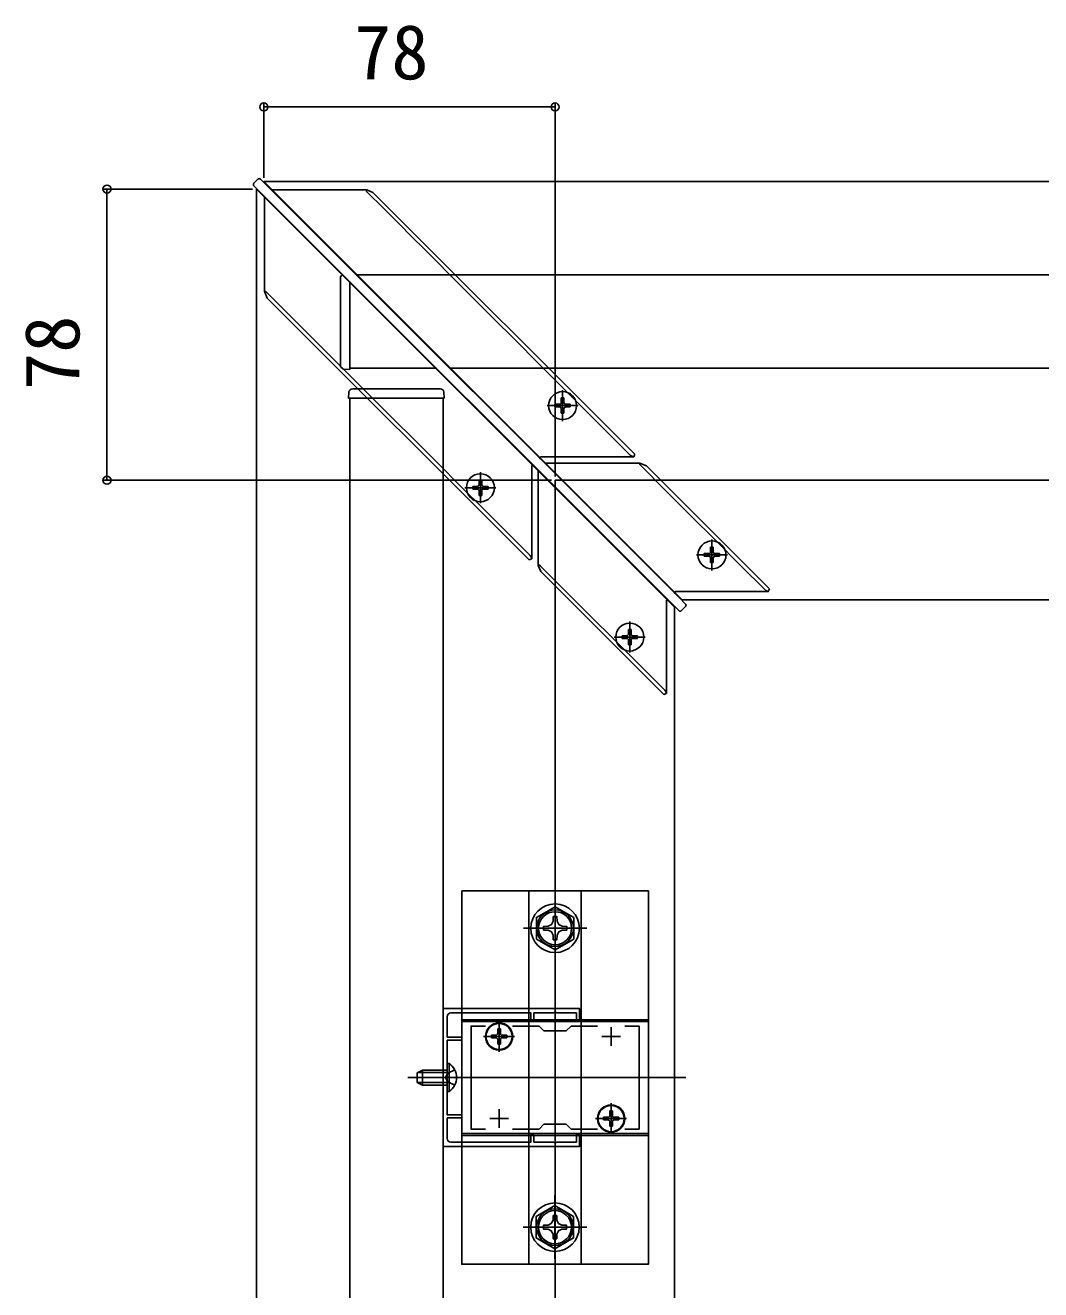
# Model space of a CAD drawing. Units: millimetres, scale not verified. Extents: x -874 to 876, y -1307 to 1301.
# Drawn here: x -48 to 223.9, y 280.4 to 619.1 of the extents above; entities that cross this region are included whole.
import ezdxf
from ezdxf.enums import TextEntityAlignment as Align

# ---------------------------------------------------------------- set-up
doc = ezdxf.new("R2010")
doc.units = ezdxf.units.MM
doc.header["$LTSCALE"] = 8
for name, color, linetype in [('0-3_YKK_11', 7, 'Continuous'), ('0-4_YKK_12', 2, 'Continuous'), ('0-5_YKK_13', 4, 'Continuous'), ('0-6_YKK_D', 6, 'Continuous'), ('0-8_YSS_K', 3, 'Continuous')]:
    doc.layers.add(name, color=color, linetype=linetype)
doc.styles.add('ＭＳ ゴシック', font='')
doc.styles.get('ＭＳ ゴシック').set_extended_font_data('MS Gothic')

msp = doc.modelspace()

# ---------------------------------------------------------------- linework, layer by layer
at = {"layer": '0-3_YKK_11'}
for p, q in [((78.9, 345.7), (78.9, 350.7)), ((108.9, 345.7), (108.9, 350.7)), ((76.4, 348.2), (81.4, 348.2)), ((106.4, 348.2), (111.4, 348.2)), ((78.9, 323.7), (78.9, 328.7)), ((108.9, 323.7), (108.9, 328.7)), ((76.4, 326.2), (81.4, 326.2)), ((106.4, 326.2), (111.4, 326.2))]:
    msp.add_line(p, q, dxfattribs=at)
for points in [[(63.9, 355.7), (63.9, 318.7), (100.4, 318.7), (100.4, 321.9), (99.6, 321.9), (99.6, 319.9), (94.358, 319.9), (94.175, 319.78), (93.625, 319.78), (93.442, 319.9), (88.2, 319.9), (88.2, 321.9), (87.4, 321.9), (87.4, 319.9), (66, 319.9)], [(66, 354.5), (87.4, 354.5), (87.4, 352.5), (88.2, 352.5), (88.2, 354.5), (93.442, 354.5), (93.625, 354.62), (94.175, 354.62), (94.358, 354.5), (99.6, 354.5), (99.6, 352.5), (100.4, 352.5), (100.4, 355.7), (63.9, 355.7)], [(65, 320.9), (65, 326.4), (68.9, 326.4), (68.9, 327.2), (65, 327.2), (65, 336.742), (64.88, 336.925), (64.88, 337.475), (65, 337.658), (65, 347.2), (68.9, 347.2), (68.9, 348), (65, 348), (65, 353.5)], [(75.267, 323.4), (71.4, 323.4), (71.4, 351), (75.267, 351)], [(82.533, 351), (89.6, 351), (90.9, 349.7), (96.9, 349.7), (98.2, 351), (105.267, 351)], [(112.533, 351), (116.4, 351), (116.4, 323.4), (112.533, 323.4)], [(105.267, 323.4), (98.2, 323.4), (96.9, 324.7), (90.9, 324.7), (89.6, 323.4), (82.533, 323.4)]]:
    msp.add_lwpolyline(points, dxfattribs=at)
msp.add_lwpolyline([(68.9, 322.2), (118.9, 322.2), (118.9, 352.2), (68.9, 352.2)], close=True, dxfattribs=at)
for centre, start, end in [((66, 353.5), 90.00001, 179.99999), ((66, 320.9), 180.00001, 269.99999)]:
    msp.add_arc(centre, 1, start, end, dxfattribs=at)
at = {"layer": '0-4_YKK_12'}
for p, q in [((15.9, 577.2), (127.9, 465.2)), ((13.9, 102.2), (13.9, 575.2)), ((13.9, 575.2), (125.9, 463.2)), ((125.9, 102.2), (125.9, 463.2)), ((128.9, 337.2), (58.9, 337.2))]:
    msp.add_line(p, q, dxfattribs=at)
for points in [[(15.9, 577.2), (478.9, 577.2), (491.4, 577.2)], [(40.668, 552.2), (488.9, 552.2), (488.9, 527.2), (65.668, 527.2)], [(62.132, 527.2), (38.9, 527.2), (38.9, 550.432)], [(127.9, 465.2), (478.9, 465.2), (491.4, 465.2)]]:
    msp.add_lwpolyline(points, dxfattribs=at)
msp.add_lwpolyline([(63.9, 519.2), (38.9, 519.2), (38.9, 122.2), (63.9, 122.2)], close=True, dxfattribs=at)
at = {"layer": '0-5_YKK_13'}
for p, q in [((13.254, 576.786), (14.314, 577.846)), ((15.018, 574.314), (13.254, 576.079)), ((15.021, 577.846), (16.786, 576.082)), ((16.786, 576.082), (127.189, 465.679)), ((125.421, 463.911), (15.018, 574.314)), ((43.384, 575), (17.868, 575)), ((43.479, 574.961), (43.384, 575)), ((43.479, 574.961), (45.091, 574.293)), ((115.225, 504.159), (45.091, 574.293)), ((36.4, 551.406), (36.4, 551.107)), ((36.4, 551.107), (36.4, 528.293)), ((38.9, 526.9), (38.9, 550.432)), ((16.139, 547.621), (16.807, 546.009)), ((86.941, 475.875), (16.807, 546.009)), ((36.4, 528.293), (36.4, 527.994)), ((37.339, 526.995), (38.9, 526.9)), ((39.694, 521.7), (39.993, 521.7)), ((39.993, 521.7), (62.807, 521.7)), ((62.807, 521.7), (63.106, 521.7)), ((38.6, 519.2), (38.695, 520.761)), ((64.2, 519.2), (38.6, 519.2)), ((64.105, 520.761), (64.2, 519.2)), ((95.55, 519.25), (96.25, 519.25)), ((95.55, 519.25), (95.55, 518.05)), ((95.9, 521.35), (95.9, 513.05)), ((96.25, 519.25), (96.25, 518.05)), ((100.05, 517.2), (91.75, 517.2)), ((93.85, 517.55), (93.85, 516.85)), ((93.85, 517.55), (95.05, 517.55)), ((93.85, 516.85), (95.05, 516.85)), ((95.55, 516.35), (95.55, 515.15)), ((95.55, 515.15), (96.25, 515.15)), ((96.25, 516.35), (96.25, 515.15)), ((96.75, 517.55), (97.95, 517.55)), ((96.75, 516.85), (97.95, 516.85)), ((97.95, 517.55), (97.95, 516.85)), ((90.143, 503.449), (114.935, 503.449)), ((116.635, 501.75), (91.118, 501.75)), ((114.943, 503.467), (115.225, 504.159)), ((116.746, 501.704), (118.345, 501.04)), ((73.9, 499.35), (73.9, 491.05)), ((87.651, 500.957), (87.651, 476.165)), ((89.35, 474.465), (89.35, 499.982)), ((151.277, 468.107), (118.345, 501.04)), ((78.05, 495.2), (69.75, 495.2)), ((71.85, 495.55), (71.85, 494.85)), ((71.85, 495.55), (73.05, 495.55)), ((71.85, 494.85), (73.05, 494.85)), ((73.55, 497.25), (74.25, 497.25)), ((73.55, 497.25), (73.55, 496.05)), ((74.25, 497.25), (74.25, 496.05)), ((74.75, 495.55), (75.95, 495.55)), ((74.75, 494.85), (75.95, 494.85)), ((75.95, 495.55), (75.95, 494.85)), ((73.55, 494.35), (73.55, 493.15)), ((73.55, 493.15), (74.25, 493.15)), ((74.25, 494.35), (74.25, 493.15)), ((135.9, 481.35), (135.9, 473.05)), ((135.55, 479.25), (136.25, 479.25)), ((135.55, 479.25), (135.55, 478.05)), ((136.25, 479.25), (136.25, 478.05)), ((87.633, 476.157), (86.941, 475.875)), ((89.396, 474.354), (90.06, 472.755)), ((140.05, 477.2), (131.75, 477.2)), ((133.85, 477.55), (133.85, 476.85)), ((133.85, 477.55), (135.05, 477.55)), ((133.85, 476.85), (135.05, 476.85)), ((135.55, 476.35), (135.55, 475.15)), ((135.55, 475.15), (136.25, 475.15)), ((136.25, 476.35), (136.25, 475.15)), ((136.75, 477.55), (137.95, 477.55)), ((136.75, 476.85), (137.95, 476.85)), ((137.95, 477.55), (137.95, 476.85)), ((150.991, 467.417), (151.277, 468.107)), ((127.189, 465.679), (128.814, 464.054)), ((127.046, 462.286), (125.421, 463.911)), ((128.814, 463.346), (127.754, 462.286)), ((113.9, 459.35), (113.9, 451.05)), ((118.05, 455.2), (109.75, 455.2)), ((111.85, 455.55), (111.85, 454.85)), ((111.85, 455.55), (113.05, 455.55)), ((111.85, 454.85), (113.05, 454.85)), ((113.55, 457.25), (114.25, 457.25)), ((113.55, 457.25), (113.55, 456.05)), ((113.55, 454.35), (113.55, 453.15)), ((114.25, 457.25), (114.25, 456.05)), ((114.25, 454.35), (114.25, 453.15)), ((114.75, 455.55), (115.95, 455.55)), ((114.75, 454.85), (115.95, 454.85)), ((115.95, 455.55), (115.95, 454.85)), ((113.55, 453.15), (114.25, 453.15)), ((93.9, 385.7), (93.9, 368.7)), ((93.377, 379.054), (93.399, 380.3)), ((102.4, 377.2), (85.4, 377.2)), ((68.9, 352.7), (68.9, 321.7)), ((118.9, 352.7), (68.9, 352.7)), ((78.9, 352.35), (78.9, 344.05)), ((78.55, 350.25), (79.25, 350.25)), ((78.55, 350.25), (78.55, 349.05)), ((79.25, 350.25), (79.25, 349.05)), ((83.05, 348.2), (74.75, 348.2)), ((76.85, 348.55), (76.85, 347.85)), ((76.85, 348.55), (78.05, 348.55)), ((76.85, 347.85), (78.05, 347.85)), ((78.55, 347.35), (78.55, 346.15)), ((78.55, 346.15), (79.25, 346.15)), ((79.25, 347.35), (79.25, 346.15)), ((79.75, 348.55), (80.95, 348.55)), ((79.75, 347.85), (80.95, 347.85)), ((80.95, 348.55), (80.95, 347.85)), ((57, 338.5), (58.4, 339.2)), ((65, 339.2), (58.4, 339.2)), ((65, 333.45), (65, 340.95)), ((70, 337.2), (54.5, 337.2)), ((57, 335.9), (57, 338.5)), ((57, 335.9), (58.4, 335.2)), ((65, 338.546), (57.091, 338.546)), ((65, 335.854), (57.091, 335.854)), ((65.509, 333.45), (65, 333.45)), ((108.9, 330.35), (108.9, 322.05)), ((113.05, 326.2), (104.75, 326.2)), ((106.85, 326.55), (106.85, 325.85)), ((106.85, 326.55), (108.05, 326.55)), ((106.85, 325.85), (108.05, 325.85)), ((108.55, 328.25), (109.25, 328.25)), ((108.55, 328.25), (108.55, 327.05)), ((108.55, 325.35), (108.55, 324.15)), ((109.25, 328.25), (109.25, 327.05)), ((109.25, 325.35), (109.25, 324.15)), ((109.75, 326.55), (110.95, 326.55)), ((109.75, 325.85), (110.95, 325.85)), ((110.95, 326.55), (110.95, 325.85)), ((108.55, 324.15), (109.25, 324.15)), ((93.859, 305.629), (93.859, 288.629)), ((93.336, 298.983), (93.358, 300.229)), ((102.359, 297.129), (85.359, 297.129))]:
    msp.add_line(p, q, dxfattribs=at)
for points in [[(16.139, 547.621), (16.1, 547.716), (16.1, 573.232)], [(43.506, 574.499), (43.411, 574.612), (43.363, 574.705), (43.347, 574.781), (43.358, 574.848), (43.4, 574.911), (43.479, 574.961)], [(43.506, 574.499), (47.992, 570.008), (52.042, 565.955), (55.654, 562.339), (58.83, 559.16), (61.96, 556.027), (65.918, 552.065), (71.814, 546.163), (77.313, 540.659), (83.166, 534.801), (89.452, 528.508), (95.458, 522.497), (101.757, 516.191), (107.992, 509.95), (114.023, 503.913)], [(16.601, 547.594), (16.488, 547.689), (16.395, 547.737), (16.319, 547.753), (16.252, 547.742), (16.189, 547.7), (16.139, 547.621)], [(16.601, 547.594), (21.092, 543.108), (25.145, 539.058), (28.761, 535.446), (31.94, 532.27), (35.073, 529.14), (39.035, 525.182), (44.937, 519.286), (50.441, 513.787), (56.299, 507.934), (62.592, 501.648), (68.603, 495.642), (74.909, 489.343), (81.15, 483.108), (87.187, 477.077)], [(116.777, 501.212), (116.678, 501.331), (116.628, 501.428), (116.612, 501.508), (116.622, 501.58), (116.665, 501.648), (116.746, 501.704)], [(116.777, 501.212), (123.579, 494.403), (130.199, 487.777), (136.853, 481.117), (143.558, 474.405), (150.112, 467.846)], [(89.888, 474.323), (89.769, 474.422), (89.672, 474.472), (89.592, 474.488), (89.52, 474.478), (89.452, 474.435), (89.396, 474.354)], [(89.888, 474.323), (96.697, 467.521), (103.323, 460.901), (109.983, 454.247), (116.695, 447.542), (123.254, 440.988)], [(123.683, 440.109), (122.993, 439.823), (90.06, 472.755)], [(123.7, 464.908), (123.7, 440.116), (123.683, 440.109)], [(126.192, 467.4), (150.984, 467.4), (150.991, 467.417)], [(93.399, 380.3), (94.401, 380.3), (94.423, 379.054)], [(92.046, 376.677), (90.8, 376.699), (90.8, 377.701), (92.046, 377.723)], [(92.046, 377.723), (92.915, 378.185), (93.377, 379.054)], [(93.377, 375.346), (92.915, 376.215), (92.046, 376.677)], [(94.423, 379.054), (94.885, 378.185), (95.754, 377.723)], [(95.754, 376.677), (94.885, 376.215), (94.423, 375.346)], [(95.754, 377.723), (97, 377.701), (97, 376.699), (95.754, 376.677)], [(94.423, 375.346), (94.401, 374.1), (93.399, 374.1), (93.377, 375.346)], [(118.9, 352.7), (118.9, 321.7), (68.9, 321.7)], [(65, 335.2), (58.4, 335.2), (58.4, 339.2)], [(67.009, 339.25), (65.154, 338.345), (64.545, 337.2)], [(65.509, 333.45), (65.509, 340.95), (65, 340.95)], [(67.009, 335.15), (65.154, 336.055), (64.545, 337.2)], [(92.005, 297.652), (92.874, 298.114), (93.336, 298.983)], [(93.358, 300.229), (94.36, 300.229), (94.382, 298.983)], [(94.382, 298.983), (94.844, 298.114), (95.713, 297.652)], [(92.005, 296.606), (90.759, 296.628), (90.759, 297.63), (92.005, 297.652)], [(93.336, 295.276), (92.874, 296.144), (92.005, 296.606)], [(94.382, 295.276), (94.36, 294.029), (93.358, 294.029), (93.336, 295.276)], [(95.713, 296.606), (94.844, 296.144), (94.382, 295.276)], [(95.713, 297.652), (96.959, 297.63), (96.959, 296.628), (95.713, 296.606)]]:
    msp.add_lwpolyline(points, dxfattribs=at)
for points in [[(68.9, 387.2), (118.9, 387.2), (118.9, 287.2), (68.9, 287.2)], [(100.9, 287.2), (100.9, 387.2), (86.9, 387.2), (86.9, 287.2)], [(98.9, 380.087), (93.9, 382.974), (88.9, 380.087), (88.9, 374.313), (93.9, 371.426), (98.9, 374.313)], [(98.859, 300.016), (93.859, 302.903), (88.859, 300.016), (88.859, 294.242), (93.859, 291.356), (98.859, 294.242)]]:
    msp.add_lwpolyline(points, close=True, dxfattribs=at)
for centre, radius in [((95.9, 517.2), 3.75), ((73.9, 495.2), 3.75), ((135.9, 477.2), 3.75), ((113.9, 455.2), 3.75), ((93.9, 377.2), 6.5), ((93.9, 377.2), 4.907), ((93.9, 377.2), 4.432), ((78.9, 348.2), 3.65), ((78.9, 348.2), 3.5), ((108.9, 326.2), 3.65), ((108.9, 326.2), 3.5), ((93.859, 297.129), 6.5), ((93.859, 297.129), 4.907), ((93.859, 297.129), 4.432)]:
    msp.add_circle(centre, radius, dxfattribs=at)
for centre, radius, start, end in [((13.607, 576.432), 0.5, 135, 225), ((14.668, 577.493), 0.5, 45, 135), ((37.4, 551.406), 1, 113.17154, 180), ((37.4, 527.994), 1, 180, 266.5), ((39.694, 520.7), 1, 90, 176.5), ((63.106, 520.7), 1, 3.5, 90), ((95.05, 518.05), 0.5, 270, 0), ((95.05, 516.35), 0.5, 0, 90), ((96.75, 518.05), 0.5, 180, 270), ((96.75, 516.35), 0.5, 90, 180), ((90.142, 503.15), 0.3, 89.93904, 224.92445), ((115.207, 505.181), 1.734, 226.96533, 261.25273), ((87.95, 500.958), 0.3, 45.07555, 180.06096), ((73.05, 496.05), 0.5, 270, 0), ((73.05, 494.35), 0.5, 0, 90), ((74.75, 496.05), 0.5, 180, 270), ((74.75, 494.35), 0.5, 90, 180), ((135.05, 478.05), 0.5, 270, 0), ((136.75, 478.05), 0.5, 180, 270), ((85.919, 475.893), 1.734, 8.74727, 43.03467), ((135.05, 476.35), 0.5, 0, 90), ((136.75, 476.35), 0.5, 90, 180), ((151.246, 469.057), 1.66, 226.87009, 261.15791), ((124, 464.908), 0.3, 45, 180), ((126.192, 467.1), 0.3, 90, 225), ((128.461, 463.7), 0.5, 315, 45), ((127.4, 462.639), 0.5, 225, 315), ((113.05, 456.05), 0.5, 270, 0), ((113.05, 454.35), 0.5, 0, 90), ((114.75, 456.05), 0.5, 180, 270), ((114.75, 454.35), 0.5, 90, 180), ((122.043, 439.854), 1.66, 8.84209, 43.12991), ((78.05, 349.05), 0.5, 270, 0), ((79.75, 349.05), 0.5, 180, 270), ((78.05, 347.35), 0.5, 0, 90), ((79.75, 347.35), 0.5, 90, 180), ((62.973, 337.2), 4.527, 304.06671, 55.93329), ((108.05, 327.05), 0.5, 270, 0), ((108.05, 325.35), 0.5, 0, 90), ((109.75, 327.05), 0.5, 180, 270), ((109.75, 325.35), 0.5, 90, 180)]:
    msp.add_arc(centre, radius, start, end, dxfattribs=at)
for centre, major_axis, ratio, start_param, end_param in [((115.142, 503.949), (0.207, 0.5), 0.00632, 3.1389747, 3.4071247), ((117.842, 501.25), (1.207, -0.5), 0.001084, 2.7087166, 3.1442106), ((87.151, 475.958), (0.5, 0.207), 0.00632, 6.0176533, 6.2858033), ((89.85, 473.258), (-0.5, 1.207), 0.001084, 6.2805673, 6.7160613)]:
    msp.add_ellipse(centre, major_axis=major_axis, ratio=ratio, start_param=start_param, end_param=end_param, dxfattribs=at)
at = {"layer": '0-6_YKK_D'}
for p, q in [((15.9, 578.2), (15.9, 598.2)), ((93.9, 597.2), (15.9, 597.2)), ((93.9, 498.2), (93.9, 598.2)), ((12.9, 575.2), (-27.1, 575.2)), ((-26.1, 497.2), (-26.1, 575.2)), ((92.9, 497.2), (-27.1, 497.2))]:
    msp.add_line(p, q, dxfattribs=at)
for centre in [(15.9, 597.2), (93.9, 597.2), (-26.1, 575.2), (-26.1, 497.2)]:
    msp.add_circle(centre, 1.075, dxfattribs=at)
at = {"layer": '0-8_YSS_K'}
msp.add_lwpolyline([(93.9, -45.8), (93.9, 497.2), (456.9, 497.2)], dxfattribs=at)

# ---------------------------------------------------------------- texts
at = {"layer": '0-6_YKK_D', "style": 'ＭＳ ゴシック'}
msp.add_text('78', height=14.66, dxfattribs=at).set_placement((40.07, 600.2), align=Align.BOTTOM_LEFT)
msp.add_text('78', height=14.66, rotation=90, dxfattribs=at).set_placement((-29.1, 521.37), align=Align.BOTTOM_LEFT)

doc.saveas('drawing.dxf')
